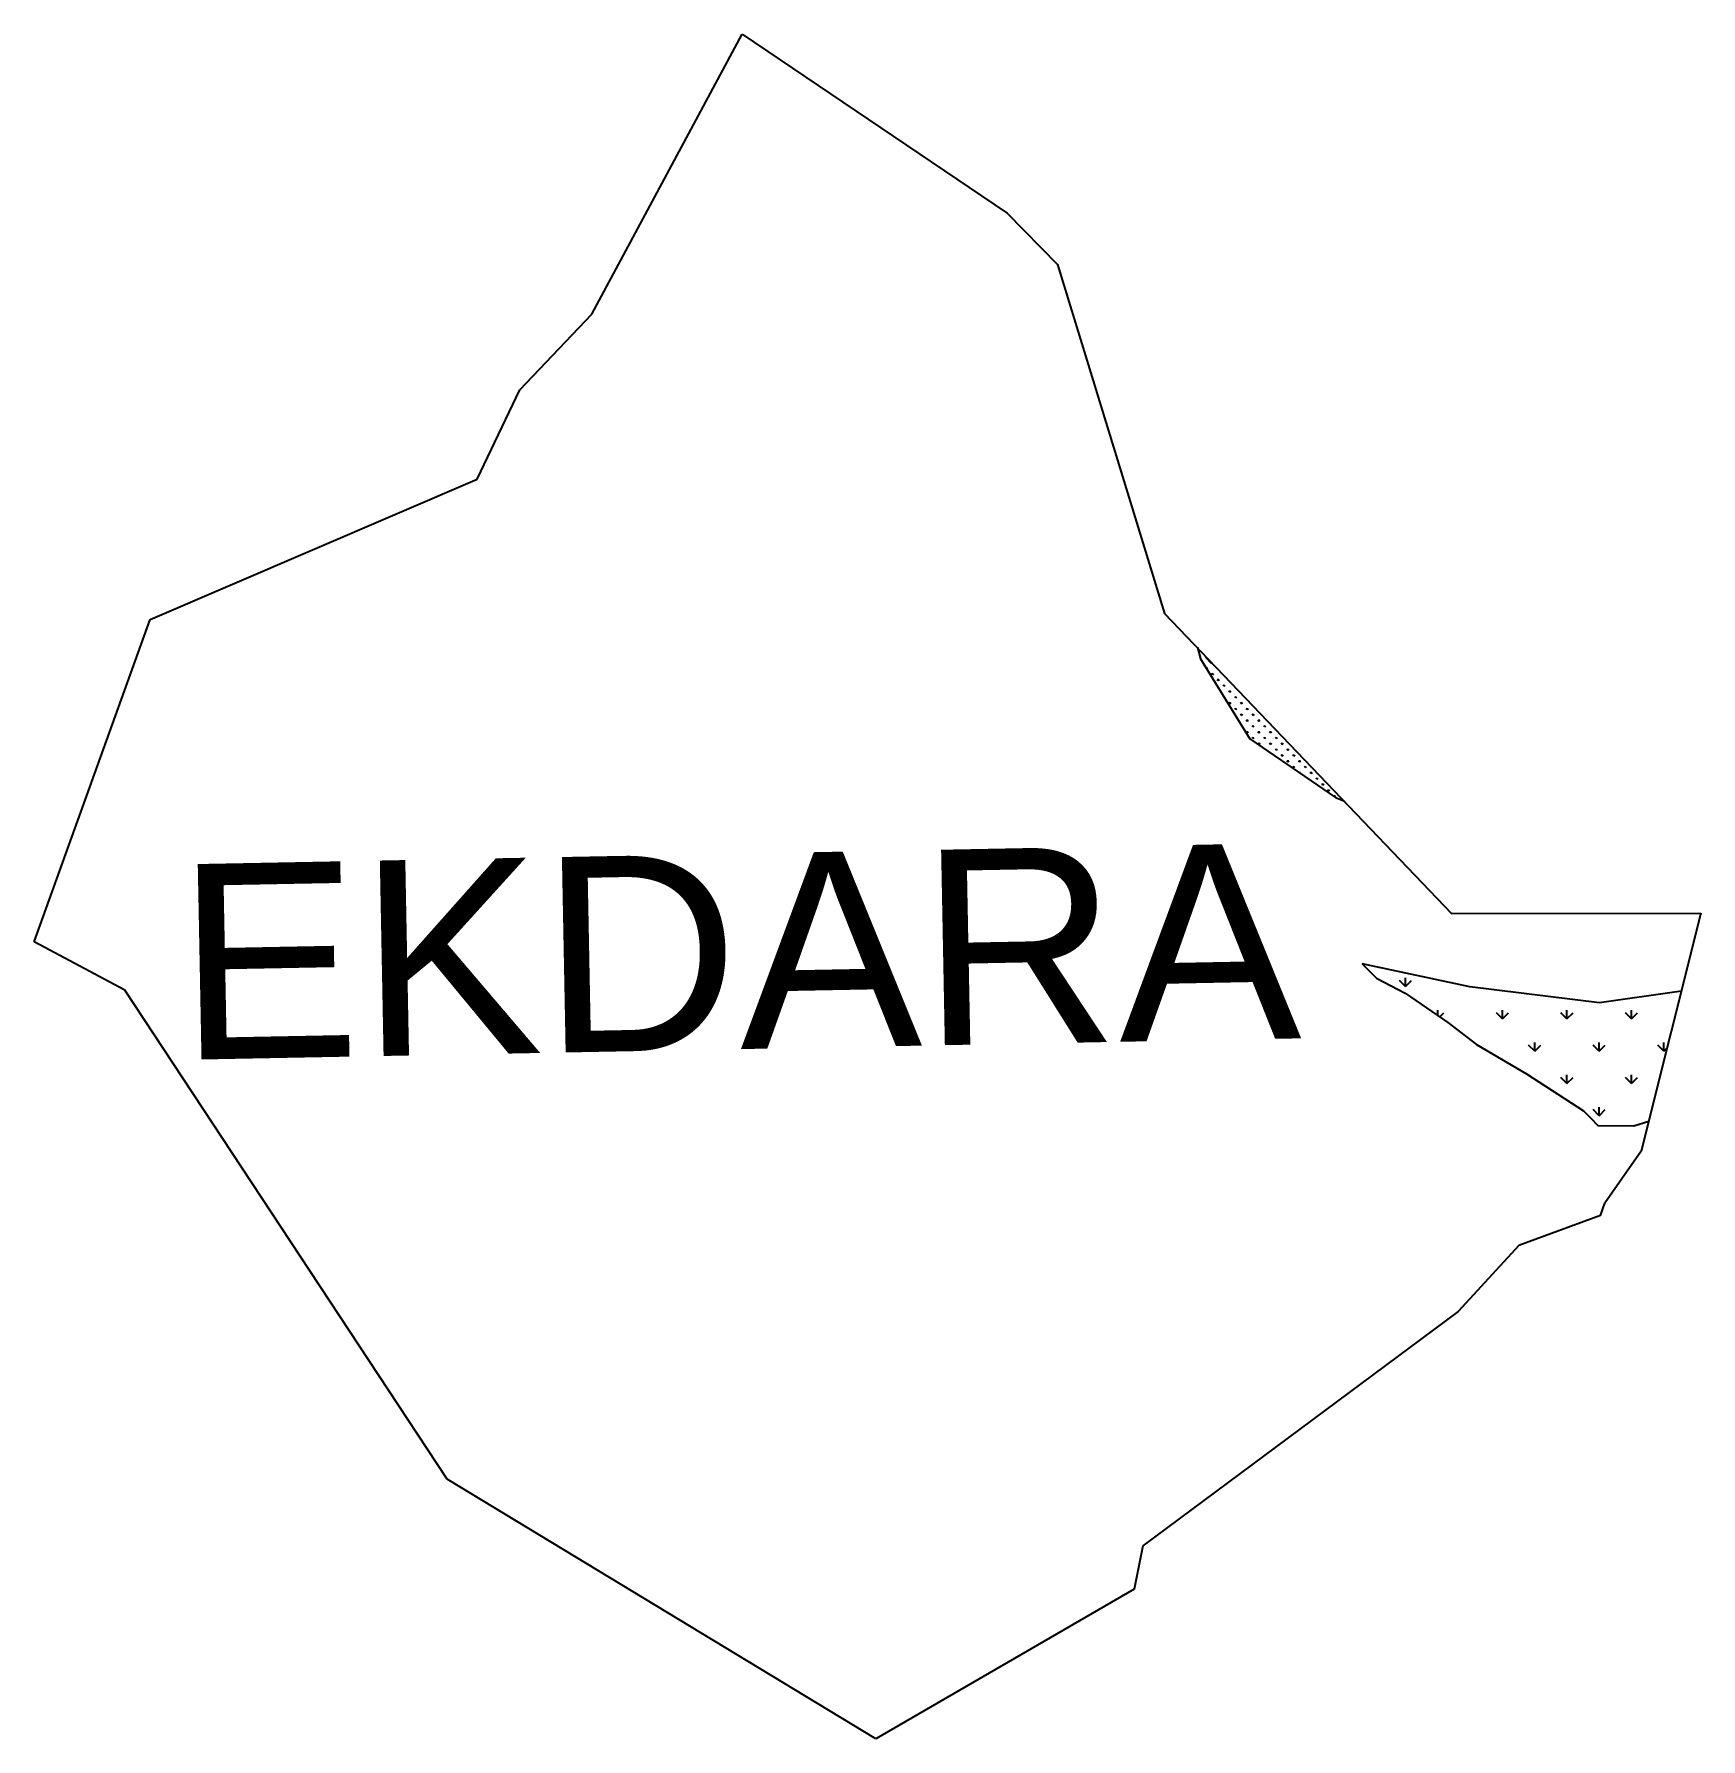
# Model space of a CAD drawing. Header units: metres. Extents: x 283965 to 284892, y 2025904 to 2026853.
import ezdxf

# ---------------------------------------------------------------- set-up
doc = ezdxf.new("R2010")
doc.units = ezdxf.units.M
for name, color, linetype in [('MANGROOVES', 112, 'Continuous'), ('village', 3, 'Continuous'), ('VILLAGE NAME', 250, 'Continuous')]:
    doc.layers.add(name, color=color, linetype=linetype)
doc.styles.get("Standard").update_dxf_attribs({"font": 'simplex.shx'})

msp = doc.modelspace()

# ---------------------------------------------------------------- hatches: boundary and pattern name
at = {"layer": 'MANGROOVES'}
h = msp.add_hatch(dxfattribs=at)
h.set_pattern_fill('GRASS', color=256)
h.paths.add_polyline_path([(284612.15, 2026511.49), (284613.92, 2026505.27), (284641.39, 2026460.8), (284689.06, 2026428.09), (284693.61, 2026426.27)])
h = msp.add_hatch(dxfattribs=at)
h.set_pattern_fill('GRASS', color=256)
h.paths.add_polyline_path([(284612.15, 2026511.49), (284613.92, 2026505.27), (284641.39, 2026460.8), (284689.06, 2026428.09), (284693.61, 2026426.27)])
h = msp.add_hatch(dxfattribs=at)
h.set_pattern_fill('GRASS', color=256, scale=0.18)
h.paths.add_polyline_path([(284612.15, 2026511.49), (284613.92, 2026505.27), (284641.39, 2026460.8), (284689.06, 2026428.09), (284693.61, 2026426.27)])

# ---------------------------------------------------------------- linework, layer by layer
at = {"color": 3, "flags": 128}
msp.add_lwpolyline([(284836.39, 2026195.52), (284838.92, 2026202.43)], dxfattribs=at)
at = {"layer": 'MANGROOVES'}
for p, q in [((284612.15, 2026511.49), (284613.92, 2026505.27)), ((284613.92, 2026505.27), (284641.39, 2026460.8)), ((284641.39, 2026460.8), (284689.06, 2026428.09)), ((284689.06, 2026428.09), (284693.61, 2026426.27)), ((284763.83, 2026322.84), (284703.86, 2026335.67)), ((284703.86, 2026335.67), (284711.77, 2026327.54)), ((284711.77, 2026327.54), (284727.7, 2026319.31)), ((284835.87, 2026313.85), (284763.83, 2026322.84)), ((284727.7, 2026319.31), (284739.61, 2026311.13)), ((284881.44, 2026320.43), (284835.87, 2026313.85)), ((284739.61, 2026311.13), (284751.53, 2026302.95)), ((284751.53, 2026302.95), (284767.4, 2026290.71)), ((284767.4, 2026290.71), (284795.25, 2026274.3)), ((284795.25, 2026274.3), (284827.05, 2026253.83)), ((284827.05, 2026253.83), (284831, 2026249.76)), ((284831, 2026249.76), (284834.96, 2026245.7)), ((284834.96, 2026245.7), (284855, 2026245.43)), ((284855, 2026245.43), (284863.26, 2026248.06))]:
    msp.add_line(p, q, dxfattribs=at)
at = {"layer": 'MANGROOVES', "linetype": 'Continuous'}
for p, q in [((284728, 2026322.95), (284724.63, 2026326.32)), ((284728, 2026322.95), (284728, 2026327.71)), ((284728, 2026322.95), (284731.37, 2026326.32)), ((284745.96, 2026306.77), (284745.96, 2026309.75)), ((284747.02, 2026306.05), (284749.33, 2026308.36)), ((284781.88, 2026304.99), (284778.51, 2026308.36)), ((284781.88, 2026304.99), (284781.88, 2026309.75)), ((284781.88, 2026304.99), (284785.25, 2026308.36)), ((284817.8, 2026304.99), (284814.44, 2026308.36)), ((284817.8, 2026304.99), (284817.8, 2026309.75)), ((284817.8, 2026304.99), (284821.17, 2026308.36)), ((284853.72, 2026304.99), (284850.36, 2026308.36)), ((284853.72, 2026304.99), (284853.72, 2026309.75)), ((284853.72, 2026304.99), (284857.09, 2026308.36)), ((284799.84, 2026287.03), (284796.48, 2026290.4)), ((284799.84, 2026287.03), (284799.84, 2026291.79)), ((284799.84, 2026287.03), (284803.21, 2026290.4)), ((284835.76, 2026287.03), (284832.4, 2026290.4)), ((284835.76, 2026287.03), (284835.76, 2026291.79)), ((284835.76, 2026287.03), (284839.13, 2026290.4)), ((284871.68, 2026287.03), (284868.32, 2026290.4)), ((284871.68, 2026287.03), (284871.68, 2026291.79)), ((284871.68, 2026287.03), (284873.51, 2026288.86)), ((284817.8, 2026269.07), (284814.44, 2026272.44)), ((284817.8, 2026269.07), (284817.8, 2026273.83)), ((284817.8, 2026269.07), (284821.17, 2026272.44)), ((284853.72, 2026269.07), (284850.36, 2026272.44)), ((284853.72, 2026269.07), (284853.72, 2026273.83)), ((284853.72, 2026269.07), (284857.09, 2026272.44)), ((284835.76, 2026251.11), (284835.76, 2026255.87)), ((284835.76, 2026251.11), (284832.4, 2026254.48)), ((284835.76, 2026251.11), (284839.13, 2026254.48))]:
    msp.add_line(p, q, dxfattribs=at)
at = {"layer": 'village', "color": 3}
for p, q in [((284275.29, 2026696.96), (284358.83, 2026852.83)), ((284358.83, 2026852.83), (284506.43, 2026753.17)), ((284506.43, 2026753.17), (284534.35, 2026724.67)), ((284534.35, 2026724.67), (284593.95, 2026530.52)), ((284235.26, 2026654.97), (284275.29, 2026696.96)), ((284211.48, 2026605.24), (284235.26, 2026654.97)), ((284029.62, 2026527.14), (284211.48, 2026605.24)), ((284593.95, 2026530.52), (284753.53, 2026363.58)), ((283964.96, 2026347.81), (284029.62, 2026527.14)), ((284753.53, 2026363.58), (284892.31, 2026363.68)), ((284015.4, 2026320.92), (283964.96, 2026347.81)), ((284194.75, 2026048.88), (284015.4, 2026320.92)), ((284836.39, 2026195.52), (284791.02, 2026178.9)), ((284791.02, 2026178.9), (284757.33, 2026142.14)), ((284757.33, 2026142.14), (284581.89, 2026011.8)), ((284433.24, 2025904.39), (284194.75, 2026048.88)), ((284581.89, 2026011.8), (284577.08, 2025987.66)), ((284577.08, 2025987.66), (284433.24, 2025904.39))]:
    msp.add_line(p, q, dxfattribs=at)
msp.add_polyline3d([(284892.31, 2026363.68, 0), (284859.06, 2026231.34, 0), (284838.92, 2026202.43, 0)], dxfattribs=at)

# ---------------------------------------------------------------- texts
at = {"layer": 'VILLAGE NAME', "insert": (284043.55, 2026390.86), "char_height": 108.7483, "attachment_point": 1, "rotation": 1.10283}
msp.add_mtext_dynamic_manual_height_columns('{\\fArial|b0|i0|c0|p34;EKDARA}', width=726.9295, gutter_width=543.74, heights=[0], dxfattribs=at)

doc.saveas('drawing.dxf')
